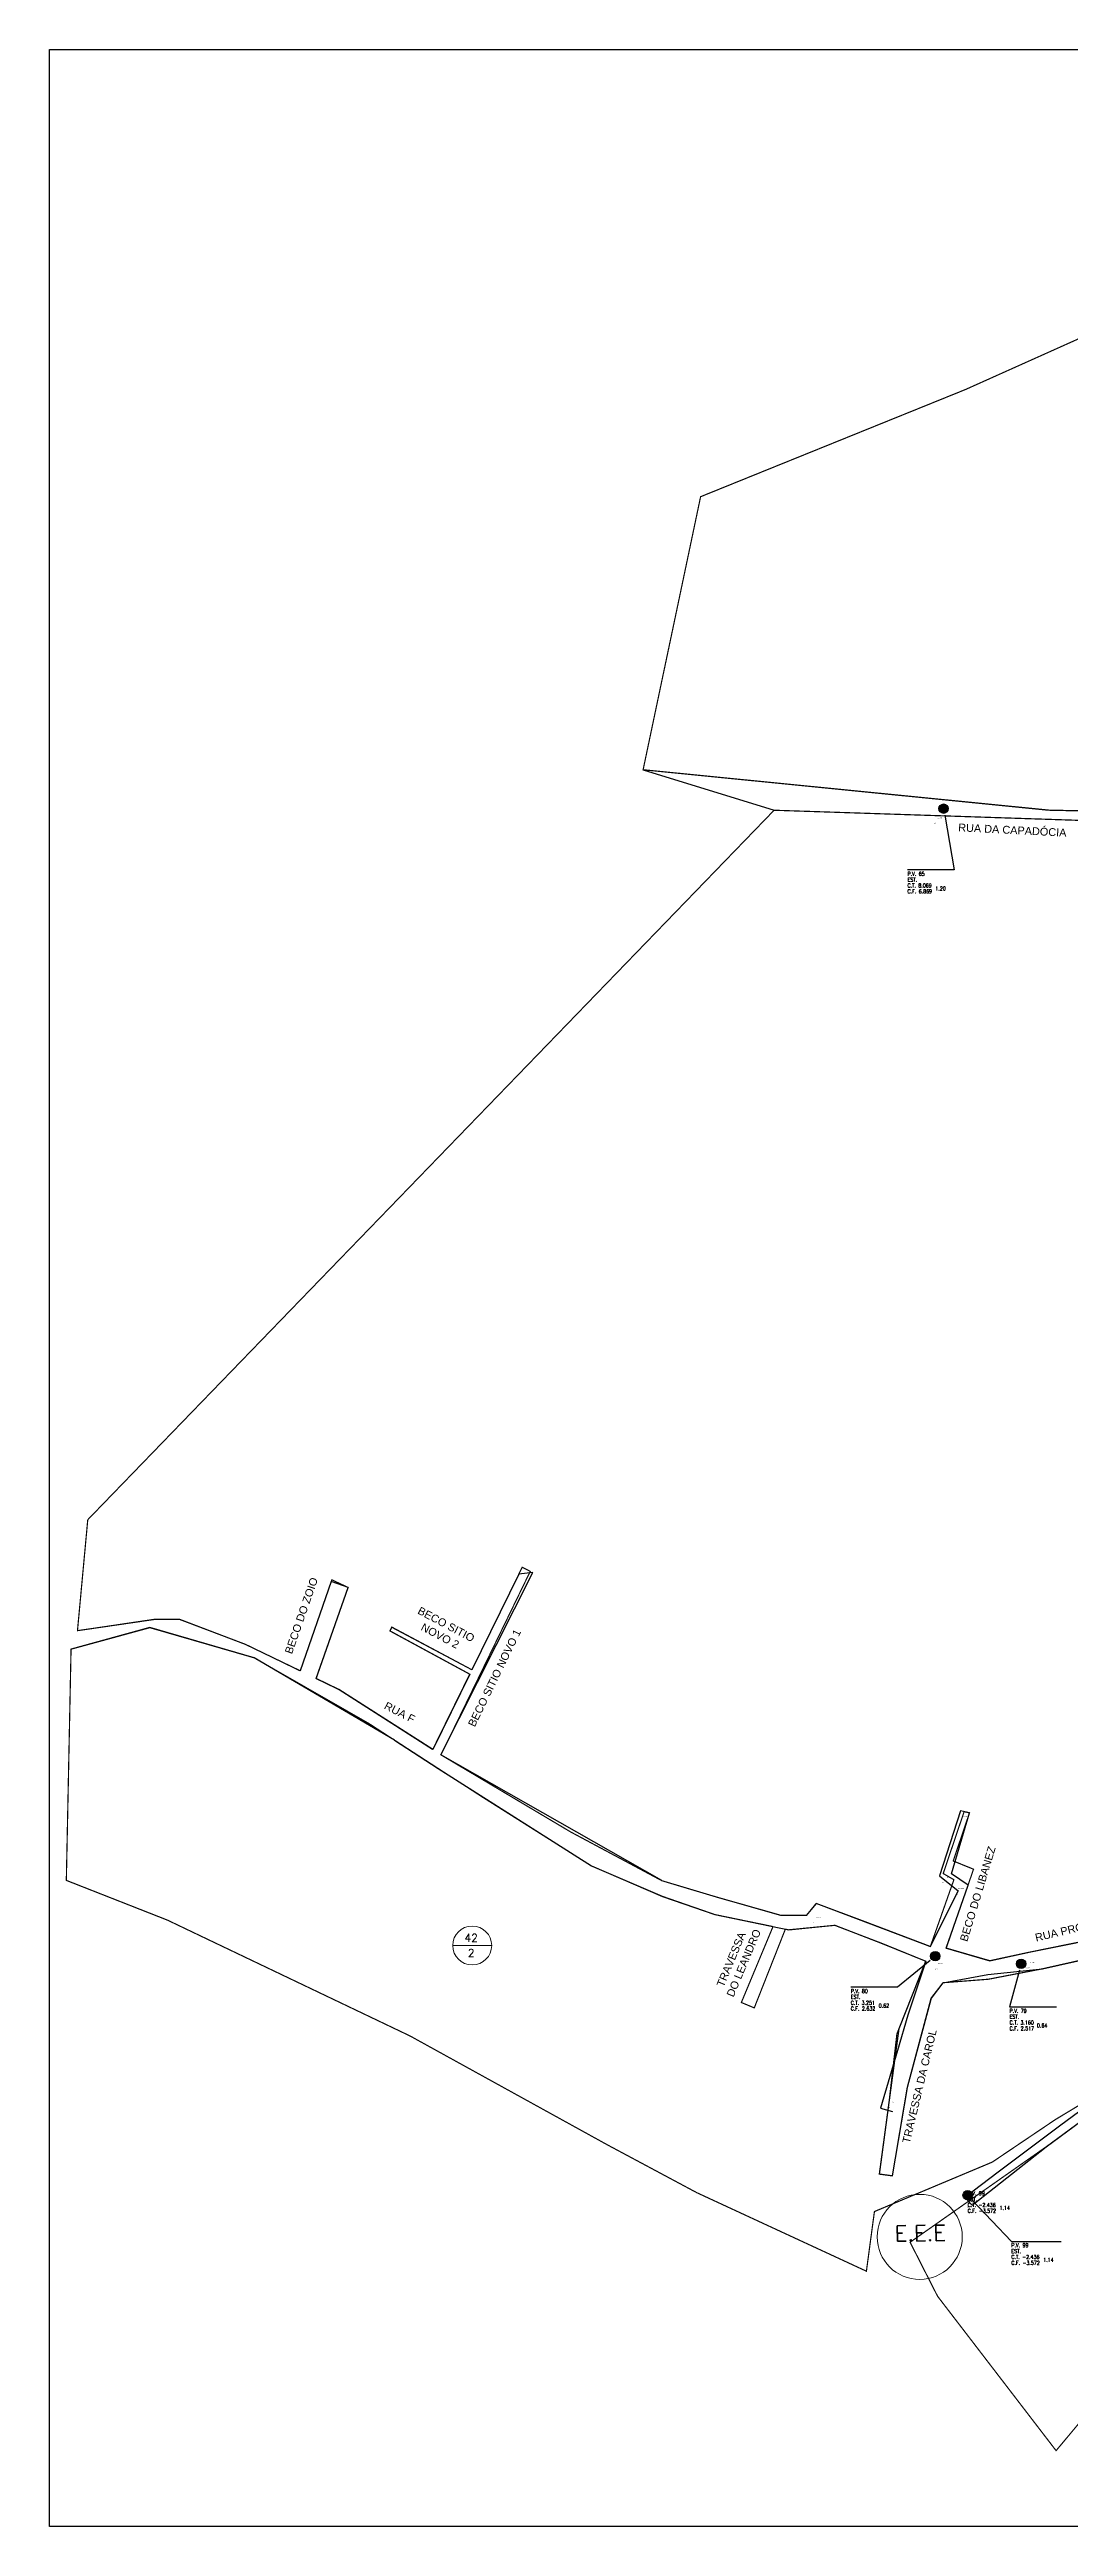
# Model space of a CAD drawing. Extents: x -44 to 14114764, y -20 to 289527804.
# Drawn here: x 357643 to 357905, y 7353371 to 7354006 of the extents above; entities that cross this region are included whole.
import ezdxf
from ezdxf.enums import TextEntityAlignment as Align

# ---------------------------------------------------------------- set-up
doc = ezdxf.new("R2010")
doc.units = 0
for name, color, linetype in [('0-quadras', 5, 'Continuous'), ('A_Alerta', 2, 'Continuous'), ('Heights', 7, 'Continuous'), ('Layer1', 5, 'Continuous'), ('PONTOS-CAIXAS_U', 1, 'Continuous'), ('PS_PONTOS_IDENTIFICACAO_LIN', 7, 'Continuous'), ('PS_PONTOS_IDENTIFICACAO_TXT', 7, 'Continuous'), ('QUADRA-DEF', 7, 'Continuous'), ('Survey.td2_Mark', 7, 'Continuous'), ('TEXTO', 7, 'Continuous'), ('TXT-LOGRAD', 3, 'Continuous')]:
    doc.layers.add(name, color=color, linetype=linetype)
doc.layers.add('COTAS', color=7, linetype='Continuous', lineweight=9)
doc.layers.get('0').off()
doc.layers.get('0').freeze()
doc.styles.add('CARIMBO', font='arial.ttf', dxfattribs={"height": 2})
doc.styles.add('ROMANS', font='ROMANS.shx', dxfattribs={"height": 2})
doc.styles.add('SABESP', font='ROMANS.shx', dxfattribs={"height": 2})
doc.styles.get("Standard").update_dxf_attribs({"font": 'times.ttf'})
picture_1 = doc.add_image_def('image1.tif', size_in_pixel=(37423, 27282))

# ---------------------------------------------------------------- blocks, each defined once
blk = doc.blocks.new('*U822', base_point=(9690.45, 9362.01))
at = {"const_width": 0.24, "flags": 128}
blk.add_lwpolyline([(9690.33, 9362.01, 1), (9690.57, 9362.01, 1)], format="xyb", close=True, dxfattribs=at)
blk.add_circle((9690.45, 9362.01), 0.24)
blk = doc.blocks.new('*U836', base_point=(9690.45, 9362.01))
at = {"const_width": 0.24, "flags": 128}
blk.add_lwpolyline([(9690.33, 9362.01, 1), (9690.57, 9362.01, 1)], format="xyb", close=True, dxfattribs=at)
blk.add_circle((9690.45, 9362.01), 0.24)
blk = doc.blocks.new('*U837', base_point=(9690.45, 9362.01))
at = {"const_width": 0.24, "flags": 128}
blk.add_lwpolyline([(9690.33, 9362.01, 1), (9690.57, 9362.01, 1)], format="xyb", close=True, dxfattribs=at)
blk.add_circle((9690.45, 9362.01), 0.24)
blk = doc.blocks.new('*U856', base_point=(9690.45, 9362.01))
at = {"const_width": 0.24, "flags": 128}
blk.add_lwpolyline([(9690.33, 9362.01, 1), (9690.57, 9362.01, 1)], format="xyb", close=True, dxfattribs=at)
blk.add_circle((9690.45, 9362.01), 0.24)

msp = doc.modelspace()

# ---------------------------------------------------------------- linework, layer by layer
at = {"layer": '0-quadras', "const_width": 0.3}
for points in [[(357935.184, 7353810.886), (357922.447, 7353810.603), (357899.64, 7353811.076), (357795.637, 7353821.456), (357810.385, 7353891.502), (357878.301, 7353918.995), (357951.892, 7353952), (358078.855, 7353977.737), (358151.885, 7353977.928), (358189.647, 7353973.665), (358189.188, 7353958.356)], [(357707.733, 7353590.288), (357693.681, 7353597.094), (357676.859, 7353603.466), (357670.152, 7353603.466), (357650.581, 7353600.61), (357653.22, 7353629.065), (357829.233, 7353811.074), (357911.556, 7353808.349)], [(357707.733, 7353590.288), (357715.814, 7353613.654), (357719.996, 7353611.689), (357711.794, 7353588.321)], [(357751.725, 7353590.583), (357764.627, 7353616.865), (357766.699, 7353615.823), (357743.805, 7353568.745)], [(357919.946, 7353486.403), (357901.357, 7353475.188), (357885.175, 7353464.28), (357879.193, 7353461.771), (357854.96, 7353451.597), (357852.903, 7353436.3), (357809.409, 7353456.442), (357786.611, 7353468.642), (357735.874, 7353496.642), (357673.637, 7353526.368), (357647.722, 7353536.554), (357648.932, 7353595.86), (357669.146, 7353601.384), (357695.882, 7353593.652), (357725.371, 7353576.761), (357754.453, 7353557.902), (357782.386, 7353540.26), (357800.63, 7353532.437), (357814.067, 7353527.772), (357828.952, 7353524.701)], [(357751.725, 7353590.583), (357731.176, 7353601.495), (357730.688, 7353600.575), (357751.174, 7353589.461)], [(357741.673, 7353570.109), (357717.593, 7353585.512), (357711.794, 7353588.321)], [(357741.673, 7353570.109), (357751.174, 7353589.461)], [(357915.514, 7353522.307), (357894.462, 7353518.069), (357884.541, 7353515.892), (357873.37, 7353519.145), (357880.377, 7353539.416), (357875.162, 7353541.535), (357879.338, 7353553.882), (357877.959, 7353554.175), (357872.599, 7353538.312), (357875.339, 7353536.722), (357869.296, 7353519.575), (357852.565, 7353525.906), (357840.015, 7353530.655), (357837.481, 7353527.544), (357831.065, 7353527.544), (357814.492, 7353532.271), (357800.423, 7353536.481), (357777.062, 7353548.975), (357743.805, 7353568.745)], [(357832.121, 7353524.047), (357832.97, 7353523.872), (357844.788, 7353525.024), (357856.947, 7353520.367), (357868.103, 7353515.818), (357860.722, 7353497.175), (357858.498, 7353477.913), (357856.25, 7353461.193), (357859.537, 7353460.751), (357863.367, 7353483.447), (357869.486, 7353506.378), (357872.546, 7353510.296), (357884.18, 7353511.194), (357898.077, 7353513.872), (357924.707, 7353519.869), (357938.942, 7353522.821), (357952.269, 7353543.747), (357960.025, 7353556.348), (357969.589, 7353567.798), (357980.749, 7353569.747)], [(357828.952, 7353524.701), (357820.832, 7353505.231), (357824.146, 7353503.849), (357832.121, 7353524.047)], [(357922.206, 7353485.292), (357899.037, 7353468.242), (357864.11, 7353443.728), (357871.149, 7353429.884), (357901.551, 7353390.265), (357926.347, 7353419.935)]]:
    msp.add_lwpolyline(points, dxfattribs=at)
at = {"layer": 'COTAS', "ltscale": 4}
msp.add_line((357746.803, 7353519.842), (357756.803, 7353519.842), dxfattribs=at)
at = {"layer": 'COTAS'}
msp.add_circle((357751.803, 7353519.85), 5, dxfattribs=at)
at = {"layer": 'Layer1'}
for p, q in [((357715.654, 7353613.191), (357707.733, 7353590.288)), ((357719.996, 7353611.689), (357715.654, 7353613.191)), ((357743.805, 7353568.745), (357767.321, 7353615.511)), ((357763.762, 7353615.103), (357751.725, 7353590.583)), ((357767.321, 7353615.511), (357763.762, 7353615.103)), ((357711.794, 7353588.321), (357719.996, 7353611.689)), ((357669.146, 7353601.384), (357648.932, 7353595.86)), ((357670.152, 7353603.466), (357650.581, 7353600.61)), ((357695.882, 7353593.652), (357669.146, 7353601.384)), ((357676.859, 7353603.466), (357670.152, 7353603.466)), ((357693.681, 7353597.094), (357676.859, 7353603.466)), ((357731.176, 7353601.495), (357730.688, 7353600.575)), ((357730.688, 7353600.575), (357751.174, 7353589.461)), ((357751.725, 7353590.583), (357731.176, 7353601.495)), ((357707.733, 7353590.288), (357693.681, 7353597.094)), ((357731.903, 7353572.525), (357695.882, 7353593.652)), ((357717.593, 7353585.512), (357711.794, 7353588.321)), ((357751.174, 7353589.461), (357741.673, 7353570.109)), ((357741.673, 7353570.109), (357717.593, 7353585.512)), ((357731.903, 7353572.525), (357743.095, 7353565.267)), ((357800.423, 7353536.481), (357743.805, 7353568.745)), ((357743.095, 7353565.267), (357782.386, 7353540.26)), ((357782.386, 7353540.26), (357800.63, 7353532.437)), ((357800.63, 7353532.437), (357814.067, 7353527.772)), ((357814.067, 7353527.772), (357832.97, 7353523.872)), ((357832.97, 7353523.872), (357844.788, 7353525.024)), ((357844.788, 7353525.024), (357856.947, 7353520.367)), ((357856.947, 7353520.367), (357868.103, 7353515.818)), ((357861.275, 7353498.573), (357868.103, 7353515.818)), ((357868.103, 7353515.818), (357863.497, 7353501.968)), ((357872.546, 7353510.296), (357869.486, 7353506.378)), ((357869.486, 7353506.378), (357863.367, 7353483.447)), ((357856.25, 7353461.193), (357861.275, 7353498.573)), ((357863.497, 7353501.968), (357860.849, 7353492.897)), ((357860.849, 7353492.897), (357856.533, 7353478.121)), ((357863.367, 7353483.447), (357859.537, 7353460.751)), ((357856.533, 7353478.121), (357859.565, 7353477.236)), ((357859.537, 7353460.751), (357856.25, 7353461.193))]:
    msp.add_line(p, q, dxfattribs=at)
for points in [[(357922.447, 7353810.603), (357899.64, 7353811.076), (357795.637, 7353821.456), (357829.233, 7353811.074), (357911.556, 7353808.349)], [(357899.037, 7353468.242), (357922.206, 7353485.292), (357933.098, 7353491.422), (357953.617, 7353504.392), (357967.737, 7353513.992), (357978.13, 7353519.846), (357996.562, 7353531.677), (358011.769, 7353542.512), (358018.136, 7353562.238), (358029.412, 7353566.992), (358056.506, 7353578.172), (358069.239, 7353586.195), (358083.726, 7353598.429), (358092.436, 7353593.761), (358084.004, 7353569.705), (358071.43, 7353565.154), (358074.142, 7353562.189), (358086.266, 7353566.33), (358096.281, 7353593.025), (358126.08, 7353576.558), (358143.986, 7353573.223)], [(357872.546, 7353510.296), (357884.054, 7353512.38), (357898.077, 7353513.872), (357924.707, 7353519.869), (357938.942, 7353522.821), (357952.269, 7353543.747), (357960.632, 7353555.663), (357969.589, 7353567.22), (357984.188, 7353568.976), (358007.947, 7353564.51), (358014.891, 7353563.404)], [(357915.514, 7353522.307), (357894.462, 7353518.069), (357884.541, 7353515.892), (357873.37, 7353519.145), (357879.039, 7353535.342), (357874.721, 7353538.227), (357879.338, 7353553.882), (357877.073, 7353554.434), (357871.66, 7353537.683), (357876.401, 7353533.861), (357869.296, 7353519.575), (357852.565, 7353525.906), (357840.015, 7353530.655), (357837.481, 7353527.544), (357831.065, 7353527.544), (357814.492, 7353532.271)], [(357975.5, 7353522.925), (357970.104, 7353518.779), (357956.811, 7353509.522), (357930.81, 7353493.109), (357919.946, 7353486.403), (357902.74, 7353473.746), (357886.704, 7353461.673), (357878.142, 7353455.226), (357880.003, 7353453.276), (357899.037, 7353468.242)]]:
    msp.add_lwpolyline(points, dxfattribs=at)
at = {"layer": 'PS_PONTOS_IDENTIFICACAO_LIN', "linetype": 'Continuous'}
for points in [[(357873.001, 7353809.802), (357875.449, 7353795.762), (357863.449, 7353795.762)], [(357869.237, 7353516.019), (357860.887, 7353509.161), (357848.887, 7353509.161)], [(357892.147, 7353513.516), (357889.622, 7353504.085), (357901.622, 7353504.085)], [(357880.041, 7353454.543), (357890.083, 7353443.948), (357902.883, 7353443.948)]]:
    msp.add_lwpolyline(points, dxfattribs=at)
at = {"layer": 'QUADRA-DEF', "linetype": 'Continuous', "lineweight": 0}
msp.add_circle((357866.569, 7353445.107), 10.91, dxfattribs=at)

# ---------------------------------------------------------------- block references
at = {"layer": 'PONTOS-CAIXAS_U', "xscale": 5, "yscale": 5, "zscale": 5}
for name, p in [('*U822', (357872.709, 7353811.477)), ('*U837', (357870.55, 7353517.098)), ('*U836', (357892.587, 7353515.158)), ('*U856', (357878.872, 7353455.776))]:
    msp.add_blockref(name, p, dxfattribs=at)

# ---------------------------------------------------------------- texts
at = {"layer": 'A_Alerta', "color": 0, "style": 'CARIMBO'}
for s, rotation, p in [('RUA DA CAPADÓCIA', 357.130602, (357890.331, 7353805.99)), ('RUA F', 332.592382, (357733.215, 7353579.652)), ('BECO DO LIBANEZ', 73.168844, (357881.456, 7353533.09)), ('RUA PROJETADA F', 13.377406, (357908.811, 7353524.812)), ('TRAVESSA DA CAROL', 76.566371, (357866.518, 7353483.753))]:
    msp.add_text(s, height=2, rotation=rotation, dxfattribs=at).set_placement(p, align=Align.MIDDLE_CENTER)
at = {"layer": 'A_Alerta', "color": 0, "lineweight": 53, "char_height": 2, "attachment_point": 2, "style": 'CARIMBO'}
for s, insert, width, rotation in [('BECO DO ZOIO', (357707.045, 7353604.798), 29.18441, 70.920452), ('BECO SITIO\\PNOVO 2', (357745.61, 7353603.111), 29.18441, 332.030689), ('BECO SITIO NOVO 1', (357756.622, 7353588.919), 29.18441, 64.067241), ('TRAVESSA\\P DO LEANDRO', (357817.289, 7353516.667), 35.80558, 67.359799)]:
    msp.add_mtext(s, dxfattribs=dict(at, insert=insert, width=width, rotation=rotation))
at = {"layer": 'Heights', "color": 24}
for s, p in [(' H: 8.0693m', (357871.039, 7353809.034, 8.069)), (' H: 3.4786m', (357877.151, 7353552.802, 3.479)), (' H: 3.4352m', (357872.828, 7353537.25, 3.435)), (' H: 3.3917m', (357876.308, 7353534.375, 3.392)), (' H: 3.438m', (357839.785, 7353526.976, 3.438)), (' H: 3.2513m', (357871.218, 7353515.126, 3.251)), (' H: 3.1609m', (357894.646, 7353515.406, 3.161)), (' H: 2.5605m', (357858.811, 7353479.583, 2.561)), (' H: -2.4362m', (357879.513, 7353454.06, -2.436))]:
    msp.add_text(s, height=0.2, dxfattribs=at).set_placement(p)
at = {"layer": 'PS_PONTOS_IDENTIFICACAO_TXT', "style": 'ROMANS', "width": 0.8}
for s, p in [('C.T. 8.069', (357863.449, 7353791.262)), ('C.F. 6.869', (357863.449, 7353789.762)), ('P.V. 65', (357863.449, 7353794.262)), ('EST. ', (357863.449, 7353792.762)), ('1.20', (357870.582, 7353790.512)), ('C.T. 3.251', (357848.887, 7353504.661)), ('C.F. 2.632', (357848.887, 7353503.161)), ('P.V. 80', (357848.887, 7353507.661)), ('EST. ', (357848.887, 7353506.161)), ('0.62', (357856.059, 7353503.911)), ('C.T. 3.160', (357889.622, 7353499.585)), ('C.F. 2.517', (357889.622, 7353498.085)), ('P.V. 79', (357889.622, 7353502.585)), ('EST. ', (357889.622, 7353501.085)), ('0.64', (357896.641, 7353498.835)), ('C.T. -2.436', (357878.872, 7353452.776)), ('P.V. 99', (357878.872, 7353455.776)), ('EST. ', (357878.872, 7353454.276)), ('C.F. -3.572', (357878.872, 7353451.276)), ('1.14', (357887.034, 7353452.026)), ('C.T. -2.436', (357890.083, 7353439.448)), ('P.V. 99', (357890.083, 7353442.448)), ('EST. ', (357890.083, 7353440.948)), ('C.F. -3.572', (357890.083, 7353437.948)), ('1.14', (357898.245, 7353438.698))]:
    msp.add_text(s, height=1, dxfattribs=at).set_placement(p)
at = {"layer": 'Survey.td2_Mark'}
for s, p in [(' pt84', (357870.33, 7353807.643, 8.069)), (' pt118', (357876.443, 7353551.411, 3.479)), (' pt117', (357872.119, 7353535.859, 3.435)), (' pt116', (357875.599, 7353532.984, 3.392)), (' pt119', (357839.077, 7353525.585, 3.438)), (' pt114', (357870.509, 7353513.736, 3.251)), (' pt113', (357893.937, 7353514.015, 3.161)), (' pt115', (357858.102, 7353478.192, 2.561)), (' pt126', (357878.804, 7353452.669, -2.436))]:
    msp.add_text(s, height=0.2, dxfattribs=at).set_placement(p)
at = {"layer": 'TEXTO', "style": 'SABESP'}
for s, p in [('42', (357751.514, 7353520.809)), ('2', (357751.573, 7353516.921))]:
    msp.add_text(s, height=2, dxfattribs=at).set_placement(p, align=Align.CENTER)
at = {"layer": 'TXT-LOGRAD', "lineweight": 0, "style": 'SABESP'}
msp.add_text('E.E.E', height=4, rotation=0.779321, dxfattribs=at).set_placement((357866.74, 7353446.05), align=Align.MIDDLE_CENTER)

# ---------------------------------------------------------------- pictures from other files: only their frames are drawn
at = {"layer": 'Heights'}
image = msp.add_image(picture_1, insert=(357643.42, 7353370.818), size_in_units=(871.577, 635.395), dxfattribs=dict(at, fade=70))
image.dxf.flags = 15

doc.saveas('drawing.dxf')
